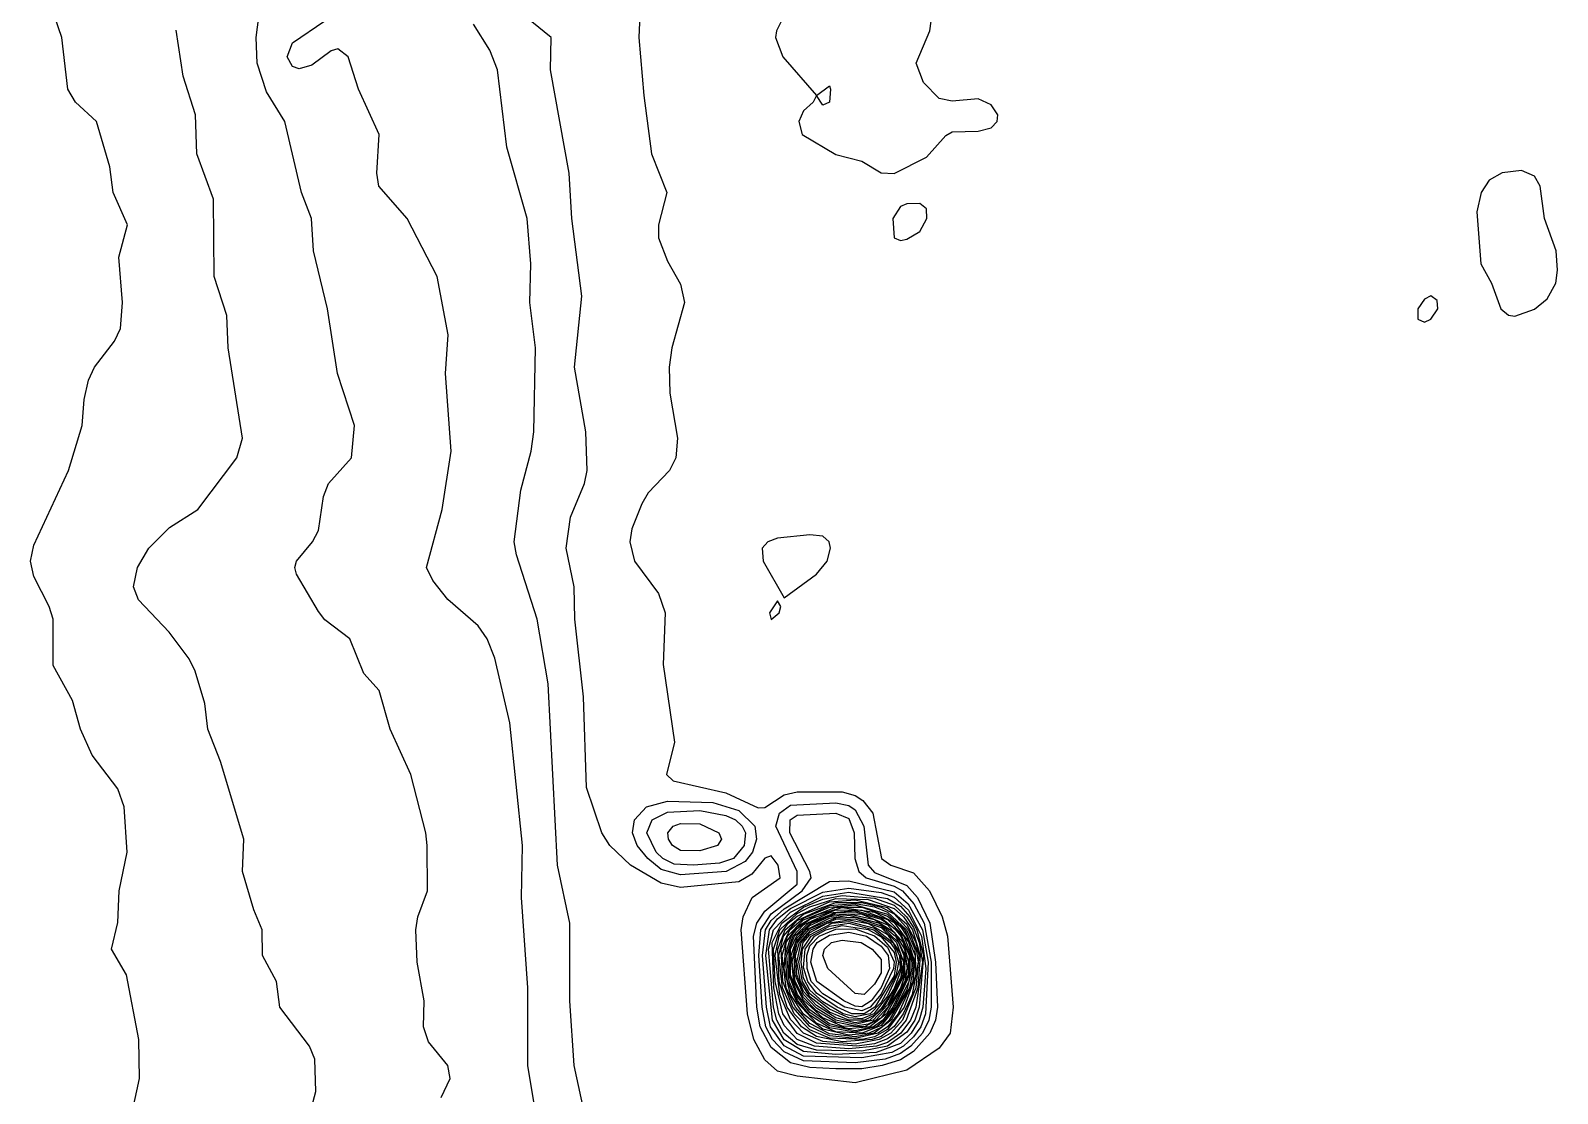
# Model space of a CAD drawing. Header units: inches. Extents: x 3311818 to 3313075, y 1372003 to 1372737.
# Drawn here: x 3311967.7 to 3312057.7, y 1372296.2 to 1372358.9 of the extents above; entities that cross this region are included whole.
import ezdxf

# ---------------------------------------------------------------- set-up
doc = ezdxf.new("R2010")
doc.units = ezdxf.units.IN
doc.header["$MEASUREMENT"] = 0

msp = doc.modelspace()

# ---------------------------------------------------------------- linework, layer by layer
for points, elevation in [([(3311973.723, 1372295.23), (3311974.141, 1372297.135), (3311974.098, 1372299.422), (3311973.368, 1372303.233), (3311972.494, 1372304.758), (3311972.864, 1372306.33), (3311972.93, 1372308.188), (3311973.403, 1372310.475), (3311973.235, 1372313.143), (3311972.864, 1372314.198), (3311971.348, 1372316.192), (3311970.657, 1372317.717), (3311970.196, 1372319.403), (3311969.052, 1372321.468), (3311969.045, 1372324.196), (3311968.809, 1372324.958), (3311967.909, 1372326.72), (3311967.716, 1372327.626), (3311967.909, 1372328.575), (3311969.949, 1372332.962), (3311970.767, 1372335.63), (3311970.871, 1372337.155), (3311971.125, 1372338.298), (3311971.479, 1372339.06), (3311972.669, 1372340.585), (3311973.021, 1372341.347), (3311973.144, 1372342.872), (3311972.917, 1372345.54), (3311973.423, 1372347.445), (3311972.582, 1372349.351), (3311972.379, 1372350.875), (3311971.603, 1372353.543), (3311970.356, 1372354.687), (3311969.918, 1372355.449), (3311969.554, 1372358.498), (3311968.525, 1372361.547)], 4493), ([(3311991.92, 1372296.009), (3311992.44, 1372297.135), (3311992.302, 1372297.898), (3311991.158, 1372299.292), (3311990.869, 1372300.184), (3311990.906, 1372301.709), (3311990.507, 1372303.996), (3311990.424, 1372305.901), (3311990.537, 1372306.664), (3311991.104, 1372308.188), (3311991.084, 1372310.856), (3311991.013, 1372311.618), (3311990.127, 1372315.049), (3311988.917, 1372317.717), (3311988.251, 1372320.003), (3311987.347, 1372320.994), (3311986.524, 1372323.053), (3311985.06, 1372324.173), (3311984.679, 1372324.653), (3311983.386, 1372326.864), (3311983.296, 1372327.245), (3311983.381, 1372327.626), (3311984.326, 1372328.77), (3311984.679, 1372329.441), (3311984.989, 1372331.438), (3311985.272, 1372332.2), (3311986.635, 1372333.724), (3311986.801, 1372335.63), (3311985.807, 1372338.679), (3311985.225, 1372342.49), (3311984.39, 1372345.921), (3311984.269, 1372347.826), (3311983.691, 1372349.351), (3311982.706, 1372353.543), (3311981.63, 1372355.289), (3311981.078, 1372356.974), (3311981.005, 1372358.498), (3311981.301, 1372360.785)], 4495), ([(3312003.681, 1372361.166), (3312003.569, 1372358.498), (3312003.851, 1372355.068), (3312004.305, 1372351.638), (3312005.211, 1372349.351), (3312004.719, 1372347.445), (3312004.73, 1372346.683), (3312005.26, 1372345.31), (3312006.023, 1372343.946), (3312006.253, 1372342.872), (3312005.509, 1372340.204), (3312005.349, 1372339.06), (3312005.383, 1372337.536), (3312005.835, 1372334.868), (3312005.735, 1372333.724), (3312005.363, 1372332.962), (3312004.117, 1372331.656), (3312003.736, 1372331.011), (3312003.145, 1372329.532), (3312003.037, 1372328.77), (3312003.314, 1372327.626), (3312004.72, 1372325.72), (3312005.122, 1372324.577), (3312005, 1372321.528), (3312005.666, 1372316.954), (3312005.186, 1372315.049), (3312005.589, 1372314.668), (3312008.69, 1372313.968), (3312010.596, 1372313.089), (3312010.977, 1372313.113), (3312012.121, 1372313.85), (3312012.883, 1372314.022), (3312015.551, 1372314.023), (3312016.313, 1372313.821), (3312016.765, 1372313.524), (3312017.346, 1372312.762), (3312017.857, 1372310.094), (3312018.411, 1372309.713), (3312019.743, 1372309.259), (3312020.689, 1372308.188), (3312021.443, 1372306.664), (3312021.749, 1372305.52), (3312022.089, 1372301.328), (3312021.915, 1372299.803), (3312021.268, 1372298.919), (3312019.362, 1372297.617), (3312016.313, 1372296.872), (3312012.883, 1372297.26), (3312011.74, 1372297.57), (3312010.977, 1372298.233), (3312010.347, 1372299.422), (3312009.959, 1372300.947), (3312009.594, 1372305.901), (3312009.716, 1372306.664), (3312010.232, 1372307.807), (3312011.883, 1372308.95), (3312011.781, 1372309.713), (3312011.358, 1372310.262), (3312010.977, 1372310.113), (3312010.215, 1372309.182), (3312009.453, 1372308.715), (3312006.023, 1372308.387), (3312004.879, 1372308.653), (3312003.07, 1372309.713), (3312001.854, 1372310.856), (3312001.386, 1372311.618), (3312000.476, 1372314.286), (3312000.305, 1372319.622), (3311999.787, 1372324.196), (3311999.744, 1372326.102), (3311999.274, 1372328.388), (3311999.543, 1372330.218), (3312000.358, 1372332.2), (3312000.511, 1372332.962), (3312000.435, 1372335.249), (3311999.774, 1372339.06), (3312000.209, 1372343.253), (3311999.618, 1372347.826), (3311999.466, 1372350.494), (3311998.362, 1372356.592), (3311998.391, 1372358.498), (3311997.256, 1372359.42)], 4498), ([(3312018.6, 1372350.473), (3312020.506, 1372351.44), (3312021.649, 1372352.718), (3312022.03, 1372352.924), (3312023.555, 1372352.976), (3312024.317, 1372353.162), (3312024.685, 1372353.543), (3312024.716, 1372353.925), (3312024.317, 1372354.514), (3312023.555, 1372354.886), (3312022.03, 1372354.741), (3312021.268, 1372354.89), (3312020.342, 1372355.83), (3312019.896, 1372356.974), (3312020.706, 1372358.879), (3312020.868, 1372360.023)], 4497), ([(3311983.917, 1372294.086), (3311984.537, 1372296.373), (3311984.474, 1372298.279), (3311984.16, 1372299.041), (3311982.409, 1372301.328), (3311982.216, 1372302.852), (3311981.392, 1372304.377), (3311981.373, 1372305.901), (3311980.868, 1372307.081), (3311980.211, 1372309.332), (3311980.294, 1372311.237), (3311978.903, 1372315.811), (3311978.159, 1372317.717), (3311977.983, 1372319.241), (3311977.42, 1372321.147), (3311977.056, 1372321.866), (3311975.888, 1372323.434), (3311974.083, 1372325.339), (3311973.777, 1372326.102), (3311974.024, 1372327.245), (3311974.684, 1372328.388), (3311975.913, 1372329.602), (3311977.579, 1372330.675), (3311979.882, 1372333.724), (3311980.199, 1372334.868), (3311979.367, 1372340.204), (3311979.289, 1372342.109), (3311978.53, 1372344.396), (3311978.499, 1372348.97), (3311977.521, 1372351.638), (3311977.437, 1372353.925), (3311976.702, 1372356.211), (3311976.294, 1372358.924)], 4494), ([(3311997.583, 1372294.467), (3311997.024, 1372297.898), (3311997.015, 1372302.471), (3311996.646, 1372307.807), (3311996.698, 1372310.856), (3311995.961, 1372318.098), (3311995.082, 1372321.909), (3311994.623, 1372323.053), (3311994.089, 1372323.815), (3311992.302, 1372325.359), (3311991.426, 1372326.483), (3311991.049, 1372327.245), (3311991.969, 1372330.675), (3311992.497, 1372334.105), (3311992.159, 1372338.679), (3311992.323, 1372340.966), (3311991.675, 1372344.396), (3311989.905, 1372347.826), (3311988.24, 1372349.732), (3311988.114, 1372350.494), (3311988.267, 1372352.781), (3311987.038, 1372355.449), (3311986.424, 1372357.355), (3311985.822, 1372357.818), (3311985.441, 1372357.71), (3311984.298, 1372356.865), (3311983.536, 1372356.639), (3311983.154, 1372356.777), (3311982.829, 1372357.355), (3311983.154, 1372358.176), (3311985.06, 1372359.481)], 4496), ([(3312000.58, 1372294.086), (3311999.76, 1372297.898), (3311999.492, 1372301.709), (3311999.503, 1372306.283), (3311998.774, 1372309.713), (3311998.221, 1372320.385), (3311997.571, 1372324.196), (3311996.345, 1372328.007), (3311996.224, 1372328.77), (3311996.617, 1372331.819), (3311997.221, 1372334.105), (3311997.367, 1372335.249), (3311997.469, 1372340.204), (3311997.142, 1372342.872), (3311997.201, 1372345.158), (3311996.979, 1372347.826), (3311995.787, 1372352.019), (3311995.228, 1372356.592), (3311994.783, 1372357.736), (3311993.826, 1372359.284)], 4497), ([(3312012.121, 1372359.791), (3312011.665, 1372358.879), (3312011.624, 1372358.498), (3312012.044, 1372357.355), (3312014.026, 1372355.068), (3312014.789, 1372355.64), (3312014.865, 1372355.449), (3312014.789, 1372354.686), (3312014.408, 1372354.496), (3312014.026, 1372355.067), (3312013.836, 1372354.687), (3312013.264, 1372354.179), (3312012.992, 1372353.543), (3312013.188, 1372352.781), (3312015.17, 1372351.587), (3312016.694, 1372351.212), (3312017.838, 1372350.515), (3312018.6, 1372350.473)], 4497), ([(3312055.189, 1372342.067), (3312056.332, 1372342.485), (3312057.095, 1372343.083), (3312057.608, 1372344.015), (3312057.695, 1372344.777), (3312057.614, 1372345.921), (3312056.926, 1372347.826), (3312056.673, 1372349.732), (3312056.332, 1372350.318), (3312055.57, 1372350.661), (3312054.427, 1372350.517), (3312053.665, 1372350.073), (3312053.193, 1372349.351), (3312052.943, 1372348.207), (3312053.187, 1372345.158), (3312053.806, 1372344.015), (3312054.35, 1372342.49), (3312054.808, 1372342.121), (3312055.189, 1372342.067)], 4497), ([(3312019.362, 1372346.614), (3312020.125, 1372347.064), (3312020.537, 1372347.826), (3312020.506, 1372348.398), (3312020.125, 1372348.716), (3312019.362, 1372348.694), (3312018.981, 1372348.53), (3312018.527, 1372347.826), (3312018.6, 1372346.683), (3312018.981, 1372346.526), (3312019.362, 1372346.614)], 4497), ([(3312049.853, 1372341.704), (3312050.234, 1372341.884), (3312050.651, 1372342.49), (3312050.615, 1372342.982), (3312050.234, 1372343.269), (3312049.853, 1372343.073), (3312049.466, 1372342.49), (3312049.472, 1372341.895), (3312049.853, 1372341.704)], 4497), ([(3312012.121, 1372325.466), (3312014.026, 1372326.857), (3312014.667, 1372327.626), (3312014.857, 1372328.388), (3312014.772, 1372328.77), (3312014.408, 1372329.092), (3312013.645, 1372329.167), (3312011.74, 1372328.989), (3312011.158, 1372328.77), (3312010.833, 1372328.388), (3312010.897, 1372327.626), (3312012.121, 1372325.466)], 4497), ([(3312011.358, 1372324.184), (3312011.835, 1372324.577), (3312011.93, 1372324.958), (3312011.74, 1372325.285), (3312011.266, 1372324.577), (3312011.358, 1372324.184)], 4497), ([(3312008.701, 1372309.332), (3312006.023, 1372309.142), (3312004.879, 1372309.454), (3312004.087, 1372310.094), (3312003.467, 1372310.856), (3312003.18, 1372311.618), (3312003.308, 1372312.381), (3312004.023, 1372313.143), (3312005.26, 1372313.478), (3312007.928, 1372313.393), (3312009.453, 1372312.934), (3312010.398, 1372312), (3312010.499, 1372311.237), (3312010.25, 1372310.475), (3312009.834, 1372309.922), (3312008.701, 1372309.332)], 4499), ([(3312017.893, 1372297.898), (3312016.694, 1372297.706), (3312015.17, 1372297.692), (3312013.645, 1372297.776), (3312012.502, 1372298.047), (3312011.358, 1372298.955), (3312010.71, 1372300.184), (3312010.52, 1372301.328), (3312010.312, 1372305.52), (3312010.516, 1372306.283), (3312010.977, 1372306.994), (3312012.883, 1372308.579), (3312012.887, 1372309.332), (3312011.632, 1372312), (3312011.848, 1372312.762), (3312012.502, 1372313.233), (3312015.17, 1372313.377), (3312015.932, 1372313.224), (3312016.313, 1372312.971), (3312016.821, 1372312), (3312017.075, 1372309.71), (3312017.457, 1372309.282), (3312019.362, 1372308.498), (3312019.98, 1372307.807), (3312020.716, 1372306.283), (3312021.049, 1372303.996), (3312021.159, 1372301.328), (3312021.044, 1372300.565), (3312020.709, 1372299.803), (3312019.743, 1372298.729), (3312018.981, 1372298.227), (3312017.893, 1372297.898)], 4499), ([(3312006.789, 1372309.713), (3312005.641, 1372309.755), (3312004.972, 1372310.094), (3312004.589, 1372310.475), (3312004.036, 1372311.618), (3312004.342, 1372312.381), (3312005.26, 1372312.836), (3312007.166, 1372312.919), (3312008.69, 1372312.641), (3312009.253, 1372312.381), (3312009.65, 1372312), (3312009.838, 1372311.618), (3312009.773, 1372310.856), (3312009.137, 1372310.094), (3312008.309, 1372309.819), (3312006.789, 1372309.713)], 4500), ([(3312008.206, 1372310.856), (3312007.166, 1372310.552), (3312006.023, 1372310.57), (3312005.539, 1372310.856), (3312005.301, 1372311.237), (3312005.28, 1372311.618), (3312005.583, 1372312), (3312006.023, 1372312.157), (3312007.166, 1372312.146), (3312008.268, 1372311.618), (3312008.435, 1372311.237), (3312008.206, 1372310.856)], 4501), ([(3312018.082, 1372298.279), (3312016.313, 1372298.062), (3312013.264, 1372298.176), (3312012.121, 1372298.693), (3312011.443, 1372299.422), (3312011.054, 1372300.184), (3312010.826, 1372301.328), (3312010.634, 1372304.377), (3312010.746, 1372305.901), (3312011.358, 1372306.846), (3312013.191, 1372308.188), (3312013.71, 1372308.95), (3312013.646, 1372309.332), (3312012.462, 1372311.618), (3312012.481, 1372312.381), (3312012.883, 1372312.648), (3312015.17, 1372312.78), (3312015.932, 1372312.456), (3312016.252, 1372311.618), (3312016.295, 1372310.094), (3312016.527, 1372309.332), (3312016.964, 1372308.95), (3312018.6, 1372308.467), (3312019.092, 1372308.188), (3312019.77, 1372307.426), (3312020.377, 1372306.283), (3312020.787, 1372303.996), (3312020.795, 1372301.328), (3312020.653, 1372300.565), (3312020.27, 1372299.803), (3312019.585, 1372299.041), (3312018.981, 1372298.606), (3312018.082, 1372298.279)], 4500), ([(3312018.461, 1372298.66), (3312016.694, 1372298.349), (3312013.264, 1372298.454), (3312012.121, 1372299.053), (3312011.33, 1372300.184), (3312011.077, 1372301.328), (3312010.852, 1372304.377), (3312011.031, 1372305.901), (3312011.358, 1372306.442), (3312012.121, 1372307.138), (3312014.789, 1372308.742), (3312015.932, 1372308.788), (3312018.6, 1372308.126), (3312019.434, 1372307.426), (3312020.28, 1372305.901), (3312020.615, 1372303.996), (3312020.463, 1372300.947), (3312020.177, 1372300.184), (3312019.743, 1372299.579), (3312019.163, 1372299.041), (3312018.461, 1372298.66)], 4501), ([(3312017.555, 1372298.66), (3312015.17, 1372298.547), (3312013.264, 1372298.712), (3312012.121, 1372299.403), (3312011.447, 1372300.565), (3312011.044, 1372304.377), (3312011.271, 1372305.901), (3312011.74, 1372306.536), (3312012.502, 1372307.151), (3312014.408, 1372308.119), (3312015.932, 1372308.352), (3312017.838, 1372308.09), (3312018.6, 1372307.824), (3312019.454, 1372307.045), (3312020.222, 1372305.52), (3312020.468, 1372303.615), (3312020.296, 1372301.328), (3312020.086, 1372300.565), (3312019.618, 1372299.803), (3312018.981, 1372299.2), (3312017.555, 1372298.66)], 4502), ([(3312018.223, 1372299.041), (3312016.694, 1372298.745), (3312014.026, 1372298.806), (3312012.883, 1372299.134), (3312012.107, 1372299.803), (3312011.69, 1372300.565), (3312011.506, 1372301.328), (3312011.204, 1372304.758), (3312011.489, 1372305.901), (3312012.502, 1372306.937), (3312014.408, 1372307.868), (3312015.932, 1372308.106), (3312018.219, 1372307.748), (3312018.981, 1372307.284), (3312019.526, 1372306.664), (3312019.952, 1372305.901), (3312020.345, 1372304.377), (3312020.078, 1372301.328), (3312019.827, 1372300.565), (3312019.362, 1372299.864), (3312018.223, 1372299.041)], 4503), ([(3312017.56, 1372299.041), (3312015.932, 1372298.878), (3312013.923, 1372299.041), (3312012.883, 1372299.438), (3312012.121, 1372300.245), (3312011.812, 1372300.947), (3312011.513, 1372302.471), (3312011.409, 1372305.139), (3312011.981, 1372306.283), (3312013.264, 1372307.223), (3312014.408, 1372307.696), (3312015.551, 1372307.922), (3312017.457, 1372307.755), (3312018.6, 1372307.342), (3312019.334, 1372306.664), (3312019.743, 1372306.035), (3312020.077, 1372305.139), (3312020.273, 1372303.996), (3312019.877, 1372301.328), (3312019.569, 1372300.565), (3312018.996, 1372299.803), (3312018.219, 1372299.255), (3312017.56, 1372299.041)], 4504), ([(3312016.402, 1372299.041), (3312014.026, 1372299.222), (3312012.883, 1372299.784), (3312012.056, 1372300.947), (3312011.595, 1372302.852), (3312011.496, 1372304.758), (3312011.871, 1372305.901), (3312012.883, 1372306.85), (3312013.645, 1372307.255), (3312015.17, 1372307.732), (3312017.075, 1372307.683), (3312018.6, 1372307.15), (3312019.156, 1372306.664), (3312019.684, 1372305.901), (3312020.14, 1372304.377), (3312019.995, 1372302.471), (3312019.319, 1372300.565), (3312018.691, 1372299.803), (3312018.219, 1372299.467), (3312017.457, 1372299.17), (3312016.402, 1372299.041)], 4505), ([(3312017.733, 1372299.422), (3312016.313, 1372299.152), (3312014.408, 1372299.311), (3312013.269, 1372299.803), (3312012.502, 1372300.605), (3312011.871, 1372302.09), (3312011.599, 1372304.377), (3312011.823, 1372305.52), (3312012.364, 1372306.283), (3312012.883, 1372306.699), (3312014.789, 1372307.535), (3312016.313, 1372307.661), (3312018.219, 1372307.207), (3312019.362, 1372306.224), (3312019.89, 1372305.139), (3312020.062, 1372304.377), (3312019.887, 1372302.471), (3312019.096, 1372300.565), (3312018.412, 1372299.803), (3312017.733, 1372299.422)], 4506), ([(3312017.305, 1372299.422), (3312015.551, 1372299.283), (3312014.026, 1372299.6), (3312013.14, 1372300.184), (3312012.306, 1372301.328), (3312011.832, 1372302.852), (3312011.752, 1372304.758), (3312012.191, 1372305.901), (3312013.264, 1372306.813), (3312015.17, 1372307.507), (3312016.694, 1372307.502), (3312017.838, 1372307.232), (3312018.6, 1372306.836), (3312019.454, 1372305.901), (3312019.914, 1372304.758), (3312020.018, 1372303.996), (3312019.663, 1372302.09), (3312019.147, 1372300.947), (3312018.6, 1372300.202), (3312017.838, 1372299.609), (3312017.305, 1372299.422)], 4507), ([(3312016.73, 1372299.422), (3312014.789, 1372299.513), (3312013.645, 1372299.999), (3312012.723, 1372300.947), (3312012.025, 1372302.471), (3312011.819, 1372304.377), (3312012.094, 1372305.52), (3312012.883, 1372306.443), (3312014.789, 1372307.325), (3312016.313, 1372307.444), (3312017.457, 1372307.24), (3312018.219, 1372306.937), (3312019.34, 1372305.901), (3312019.833, 1372304.758), (3312019.882, 1372303.233), (3312019.206, 1372301.328), (3312018.219, 1372300.017), (3312017.457, 1372299.579), (3312016.73, 1372299.422)], 4508), ([(3312017.671, 1372299.803), (3312016.313, 1372299.484), (3312014.789, 1372299.638), (3312013.645, 1372300.197), (3312012.644, 1372301.328), (3312012.042, 1372302.852), (3312011.955, 1372304.758), (3312012.463, 1372305.901), (3312013.264, 1372306.586), (3312014.789, 1372307.236), (3312016.313, 1372307.358), (3312018.219, 1372306.822), (3312019.233, 1372305.901), (3312019.839, 1372304.377), (3312019.709, 1372302.852), (3312018.845, 1372300.947), (3312018.22, 1372300.184), (3312017.671, 1372299.803)], 4509), ([(3312017.425, 1372299.803), (3312016.313, 1372299.578), (3312014.789, 1372299.763), (3312013.645, 1372300.372), (3312012.797, 1372301.328), (3312012.24, 1372302.471), (3312012.01, 1372304.377), (3312012.318, 1372305.52), (3312013.264, 1372306.485), (3312015.17, 1372307.239), (3312016.694, 1372307.222), (3312018.219, 1372306.706), (3312018.981, 1372306.084), (3312019.362, 1372305.528), (3312019.803, 1372303.996), (3312019.504, 1372302.471), (3312018.436, 1372300.565), (3312017.425, 1372299.803)], 4510), ([(3312017.134, 1372299.803), (3312015.932, 1372299.677), (3312014.408, 1372300.031), (3312013.264, 1372300.931), (3312012.495, 1372302.09), (3312012.117, 1372303.615), (3312012.252, 1372305.139), (3312012.883, 1372306.081), (3312014.026, 1372306.785), (3312015.551, 1372307.209), (3312017.457, 1372306.942), (3312018.6, 1372306.332), (3312019.467, 1372305.139), (3312019.732, 1372303.996), (3312019.362, 1372302.347), (3312018.304, 1372300.565), (3312017.838, 1372300.135), (3312017.134, 1372299.803)], 4511), ([(3312016.717, 1372299.803), (3312015.17, 1372299.889), (3312014.026, 1372300.396), (3312012.883, 1372301.601), (3312012.324, 1372302.852), (3312012.192, 1372304.377), (3312012.535, 1372305.52), (3312012.883, 1372305.964), (3312013.645, 1372306.514), (3312015.17, 1372307.074), (3312016.694, 1372307.048), (3312018.219, 1372306.5), (3312019.184, 1372305.52), (3312019.625, 1372304.377), (3312019.647, 1372303.615), (3312019.474, 1372302.852), (3312018.729, 1372301.328), (3312017.838, 1372300.252), (3312016.717, 1372299.803)], 4512), ([(3312017.572, 1372300.184), (3312016.313, 1372299.856), (3312014.789, 1372300.117), (3312013.645, 1372300.867), (3312012.934, 1372301.709), (3312012.415, 1372302.852), (3312012.276, 1372304.377), (3312012.635, 1372305.52), (3312013.264, 1372306.182), (3312014.789, 1372306.903), (3312016.313, 1372307.03), (3312017.838, 1372306.607), (3312018.981, 1372305.683), (3312019.556, 1372304.377), (3312019.509, 1372303.233), (3312018.621, 1372301.328), (3312018.053, 1372300.565), (3312017.572, 1372300.184)], 4513), ([(3312017.39, 1372300.184), (3312016.313, 1372299.944), (3312014.789, 1372300.237), (3312013.645, 1372301.022), (3312012.883, 1372301.968), (3312012.419, 1372303.233), (3312012.418, 1372304.758), (3312012.736, 1372305.52), (3312013.555, 1372306.283), (3312015.17, 1372306.92), (3312016.313, 1372306.952), (3312017.838, 1372306.516), (3312018.6, 1372305.993), (3312019.001, 1372305.52), (3312019.487, 1372304.377), (3312019.438, 1372303.233), (3312018.521, 1372301.328), (3312017.931, 1372300.565), (3312017.39, 1372300.184)], 4514), ([(3312017.173, 1372300.184), (3312015.932, 1372300.052), (3312014.789, 1372300.36), (3312013.645, 1372301.172), (3312012.92, 1372302.09), (3312012.504, 1372303.233), (3312012.506, 1372304.758), (3312012.883, 1372305.581), (3312013.707, 1372306.283), (3312015.17, 1372306.844), (3312016.694, 1372306.808), (3312018.219, 1372306.195), (3312019.135, 1372305.139), (3312019.461, 1372303.996), (3312019.236, 1372302.852), (3312018.155, 1372300.947), (3312017.173, 1372300.184)], 4515), ([(3312016.865, 1372300.184), (3312015.551, 1372300.214), (3312014.408, 1372300.701), (3312013.264, 1372301.749), (3312012.687, 1372302.852), (3312012.532, 1372304.377), (3312012.883, 1372305.43), (3312013.645, 1372306.152), (3312014.789, 1372306.671), (3312015.932, 1372306.83), (3312017.457, 1372306.5), (3312018.6, 1372305.757), (3312019.225, 1372304.758), (3312019.373, 1372303.615), (3312018.981, 1372302.455), (3312017.838, 1372300.714), (3312016.865, 1372300.184)], 4516), ([(3312017.531, 1372300.565), (3312017.075, 1372300.332), (3312016.313, 1372300.212), (3312015.17, 1372300.444), (3312014.026, 1372301.127), (3312013.264, 1372301.911), (3312012.778, 1372302.852), (3312012.605, 1372303.996), (3312012.816, 1372305.139), (3312013.425, 1372305.901), (3312014.789, 1372306.585), (3312015.932, 1372306.753), (3312017.745, 1372306.283), (3312018.696, 1372305.52), (3312019.265, 1372304.377), (3312019.206, 1372303.233), (3312018.226, 1372301.328), (3312017.531, 1372300.565)], 4517), ([(3312017.366, 1372300.565), (3312016.313, 1372300.313), (3312015.17, 1372300.561), (3312014.026, 1372301.274), (3312013.264, 1372302.074), (3312012.773, 1372303.233), (3312012.713, 1372304.377), (3312012.914, 1372305.139), (3312013.645, 1372305.963), (3312015.17, 1372306.607), (3312016.313, 1372306.634), (3312017.838, 1372306.129), (3312018.859, 1372305.139), (3312019.183, 1372304.377), (3312019.126, 1372303.233), (3312018.219, 1372301.475), (3312017.366, 1372300.565)], 4518), ([(3312017.168, 1372300.565), (3312016.313, 1372300.413), (3312015.17, 1372300.7), (3312014.026, 1372301.43), (3312013.264, 1372302.262), (3312012.863, 1372303.233), (3312012.803, 1372304.377), (3312013.025, 1372305.139), (3312013.705, 1372305.901), (3312015.17, 1372306.517), (3312016.313, 1372306.539), (3312017.838, 1372306.025), (3312018.755, 1372305.139), (3312019.153, 1372303.996), (3312018.981, 1372303.048), (3312018.008, 1372301.328), (3312017.168, 1372300.565)], 4519), ([(3312016.86, 1372300.565), (3312015.932, 1372300.561), (3312014.789, 1372301.047), (3312013.645, 1372301.95), (3312013.09, 1372302.852), (3312012.876, 1372303.996), (3312013.135, 1372305.139), (3312013.645, 1372305.732), (3312014.661, 1372306.283), (3312015.932, 1372306.487), (3312017.075, 1372306.269), (3312018.219, 1372305.626), (3312018.981, 1372304.494), (3312019.049, 1372303.615), (3312018.6, 1372302.445), (3312017.838, 1372301.247), (3312017.457, 1372300.856), (3312016.86, 1372300.565)], 4520), ([(3312017.406, 1372300.947), (3312016.694, 1372300.644), (3312015.932, 1372300.701), (3312014.789, 1372301.215), (3312013.645, 1372302.126), (3312013.202, 1372302.852), (3312012.998, 1372303.996), (3312013.246, 1372305.139), (3312013.645, 1372305.606), (3312014.96, 1372306.283), (3312015.932, 1372306.39), (3312017.457, 1372305.999), (3312018.522, 1372305.139), (3312018.913, 1372304.377), (3312018.96, 1372303.615), (3312018.219, 1372301.992), (3312017.406, 1372300.947)], 4521), ([(3312017.19, 1372300.947), (3312016.313, 1372300.771), (3312015.608, 1372300.947), (3312014.408, 1372301.652), (3312013.645, 1372302.342), (3312013.264, 1372303.038), (3312013.122, 1372303.996), (3312013.214, 1372304.758), (3312013.712, 1372305.52), (3312014.789, 1372306.1), (3312015.932, 1372306.294), (3312017.418, 1372305.901), (3312018.37, 1372305.139), (3312018.64, 1372304.758), (3312018.862, 1372303.996), (3312018.733, 1372303.233), (3312017.838, 1372301.604), (3312017.19, 1372300.947)], 4522), ([(3312016.837, 1372300.947), (3312016.123, 1372300.947), (3312015.241, 1372301.328), (3312014.026, 1372302.169), (3312013.513, 1372302.852), (3312013.264, 1372303.682), (3312013.37, 1372304.758), (3312013.921, 1372305.52), (3312014.581, 1372305.901), (3312015.551, 1372306.145), (3312017.075, 1372305.904), (3312017.838, 1372305.486), (3312018.6, 1372304.548), (3312018.733, 1372303.996), (3312018.6, 1372303.18), (3312017.465, 1372301.328), (3312016.837, 1372300.947)], 4523), ([(3312017.196, 1372301.328), (3312016.694, 1372301.111), (3312015.692, 1372301.328), (3312014.408, 1372302.128), (3312013.718, 1372302.852), (3312013.481, 1372303.615), (3312013.471, 1372304.377), (3312013.645, 1372304.954), (3312014.195, 1372305.52), (3312015.17, 1372305.941), (3312016.313, 1372305.943), (3312017.457, 1372305.542), (3312018.219, 1372304.864), (3312018.6, 1372304.016), (3312018.574, 1372303.615), (3312017.838, 1372302.096), (3312017.196, 1372301.328)], 4524), ([(3312017.255, 1372301.709), (3312016.694, 1372301.355), (3312016.313, 1372301.391), (3312015.638, 1372301.709), (3312014.055, 1372302.852), (3312013.693, 1372303.996), (3312013.836, 1372304.758), (3312014.071, 1372305.139), (3312014.789, 1372305.582), (3312015.932, 1372305.758), (3312016.973, 1372305.52), (3312017.838, 1372304.938), (3312018.258, 1372304.377), (3312018.332, 1372303.615), (3312017.838, 1372302.488), (3312017.255, 1372301.709)], 4525), ([(3312016.835, 1372302.09), (3312016.313, 1372302.148), (3312014.695, 1372303.615), (3312014.395, 1372304.377), (3312014.511, 1372304.758), (3312014.923, 1372305.139), (3312015.551, 1372305.29), (3312016.665, 1372305.139), (3312017.314, 1372304.758), (3312017.838, 1372304.15), (3312017.838, 1372303.363), (3312017.457, 1372302.7), (3312016.835, 1372302.09)], 4526)]:
    msp.add_lwpolyline(points, dxfattribs=dict(elevation=elevation))

doc.saveas('drawing.dxf')
